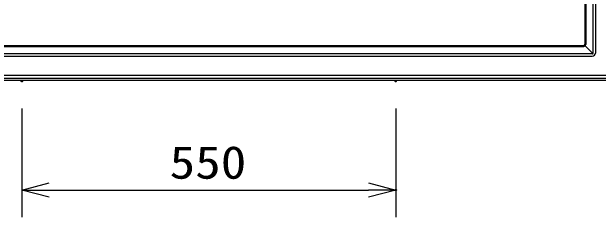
# Model space of a CAD drawing. Units: millimetres, scale not verified. Extents: x -63 to 63, y -57 to 57.
# Drawn here: x -22.53 to 20.62, y -11.29 to 3.81 of the extents above; entities that cross this region are included whole.
import ezdxf
from ezdxf.enums import TextEntityAlignment as Align

# ---------------------------------------------------------------- set-up
doc = ezdxf.new("R2010")
doc.units = ezdxf.units.MM
doc.header["$LTSCALE"] = 0.190236
doc.header["$PDMODE"] = 32
doc.header["$PDSIZE"] = 0.0951
doc.linetypes.add('CHAIN2', pattern=[12, 9, -1, 1, -1])
for name, color, linetype in [('0-3_GAIKEI', 1, 'Continuous'), ('0-5_SUNPO', 3, 'Continuous'), ('0-6_KIJUN', 7, 'CHAIN2')]:
    doc.layers.add(name, color=color, linetype=linetype)
doc.styles.add('ＭＳ ゴシック', font='')
doc.styles.get('ＭＳ ゴシック').set_extended_font_data('MS Gothic')

# ---------------------------------------------------------------- blocks, each defined once
blk = doc.blocks.new('_OPEN30')
at = {"layer": '0-5_SUNPO', "color": 7}
blk.add_line((0, 0), (-1, 0), dxfattribs=at)
blk.add_lwpolyline([(-1, 0.26795), (0, 0), (-1, -0.26795)], dxfattribs=at)

msp = doc.modelspace()

# ---------------------------------------------------------------- linework, layer by layer
at = {"layer": '0-3_GAIKEI'}
for p, q in [((20.2502, 0.7799), (20.2502, 32.9751)), ((20.4087, 32.9818), (20.4087, 0.7732)), ((19.6398, 32.3383), (19.6398, 1.4167)), ((19.7, 32.353), (19.7, 1.4021)), ((-35.6061, 1.3175), (19.5405, 1.3175)), ((19.6582, 1.2991), (20.2294, 0.7279)), ((-35.6207, 1.2572), (19.5552, 1.2572)), ((-36.2496, 0.5485), (20.184, 0.5485)), ((20.1773, 0.7071), (-36.2429, 0.7071)), ((-37.7228, -0.8603), (21.6573, -0.8603)), ((21.8841, -1.0871), (-37.9497, -1.0871))]:
    msp.add_line(p, q, dxfattribs=at)
at = {"layer": '0-3_GAIKEI', "color": 7}
msp.add_line((-38.0831, -1.2225), (22.0176, -1.2225), dxfattribs=at)
at = {"layer": '0-3_GAIKEI'}
for centre, major_axis, ratio, start_param, end_param in [((19.539, 1.4182), (-0.0718, 0.0718), 0.985257, 2.3636208, 3.9195645), ((19.5514, 1.4099), (-0.0866, 0.1272), 0.973581, 2.556185, 3.3150998), ((19.5474, 1.4058), (-0.1272, 0.0866), 0.973581, 2.9680855, 3.7270003), ((20.1774, 0.7819), (-0.074, -0.0127), 0.995515, 1.4006449, 2.1656164), ((20.1834, 0.7738), (-0.1595, 0.1595), 0.997265, 2.357564, 3.9256213), ((20.1754, 0.7798), (-0.0127, -0.074), 0.995515, 0.9759762, 1.7409478)]:
    msp.add_ellipse(centre, major_axis=major_axis, ratio=ratio, start_param=start_param, end_param=end_param, dxfattribs=at)
at = {"layer": '0-5_SUNPO'}
for p, q in [((-21.7828, -3.2917), (-21.7828, -11.2917)), ((5.7173, -3.2917), (5.7173, -11.2917)), ((-19.7828, -9.2917), (3.7172, -9.2917))]:
    msp.add_line(p, q, dxfattribs=at)
at = {"layer": '0-6_KIJUN'}
for p in [(-21.7828, -1.2917), (5.7173, -1.2917), (5.7173, -9.2917)]:
    msp.add_point(p, dxfattribs=at)

# ---------------------------------------------------------------- block references
at = {"layer": '0-5_SUNPO', "xscale": 2, "yscale": 2, "rotation": 180}
msp.add_blockref('_OPEN30', (-21.7828, -9.2917), dxfattribs=at)
at = {"layer": '0-5_SUNPO', "xscale": 2, "yscale": 2}
msp.add_blockref('_OPEN30', (5.7173, -9.2917), dxfattribs=at)

# ---------------------------------------------------------------- texts
at = {"layer": '0-5_SUNPO', "style": 'ＭＳ ゴシック', "width": 1.15}
msp.add_text('550', height=2.406, dxfattribs=at).set_placement((-10.9199, -9.1821), align=Align.BOTTOM_LEFT)

doc.saveas('drawing.dxf')
